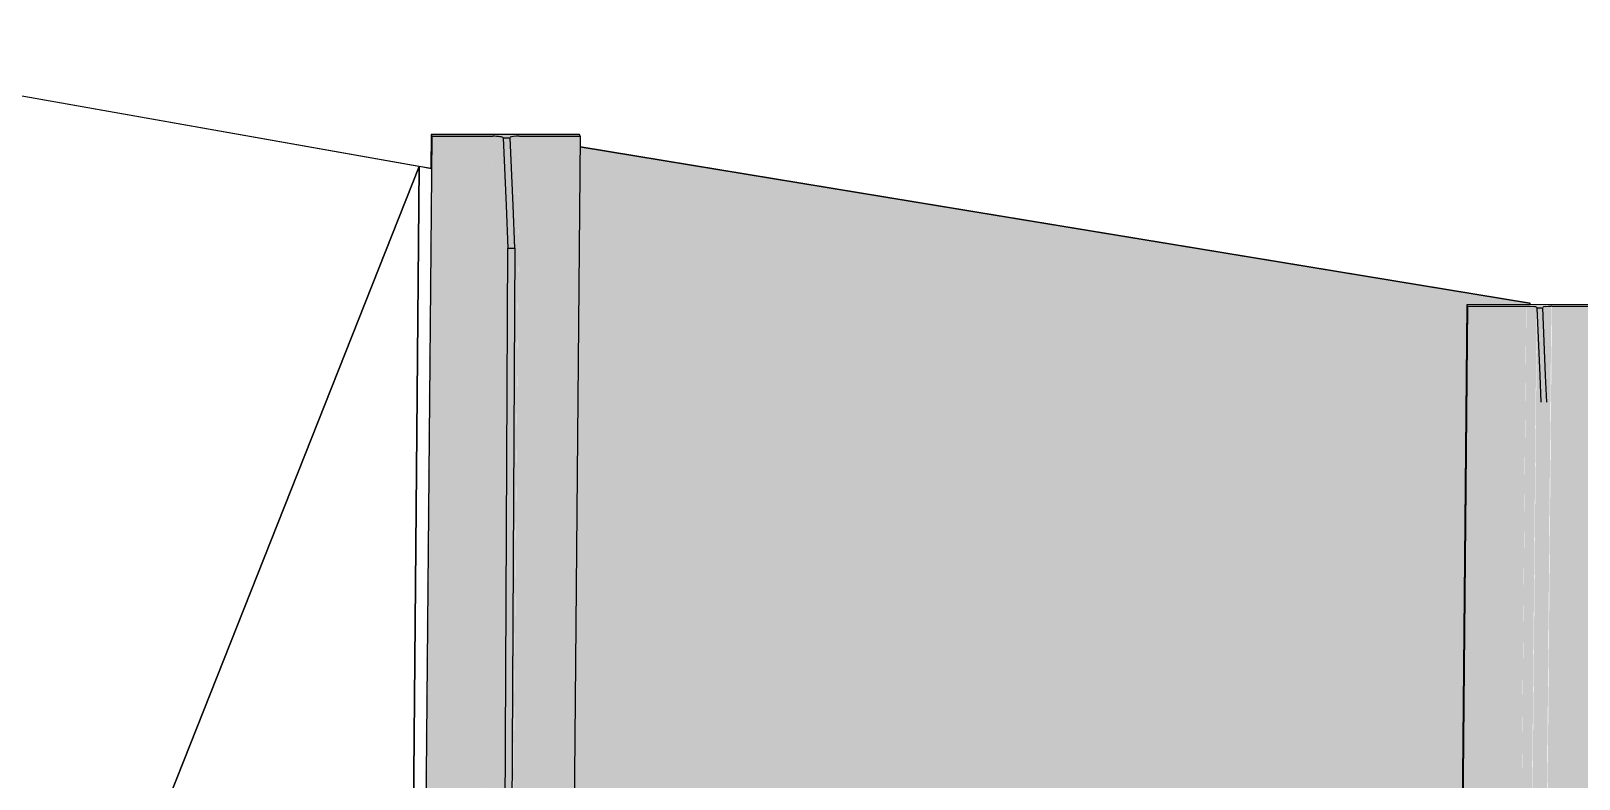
# Model space of a CAD drawing. Header units: metres. Extents: x 0.7 to 65.6, y 3.4 to 27.5.
# Drawn here: x 29.91 to 31.702, y 25.189 to 26.056 of the extents above; entities that cross this region are included whole.
import ezdxf

# ---------------------------------------------------------------- set-up
doc = ezdxf.new("R2010")
doc.units = ezdxf.units.M
doc.layers.add('A-GENM', color=7, linetype='Continuous', lineweight=35)

# ---------------------------------------------------------------- blocks, each defined once
blk = doc.blocks.new('SCR_SE_1 - SCR_SE_1-66993702-DRG 2873024 - SECTION 2')
at = {"layer": 'A-GENM', "lineweight": 25, "true_color": 0xebebeb}
for points in [[(-1094.2278, 23.5023), (-1093.5879, 23.5028), (-1093.5879, 23.5764), (-1093.2714, 23.5764), (-1093.2517, 25.7386), (-1093.1789, 25.7387), (-1093.1788, 25.7403), (-1094.278, 25.9213), (-1094.2995, 23.5494), (-1094.2279, 23.5495)], [(-1093.1788, 25.7403), (-1093.1791, 25.7409), (-1093.1924, 25.7426)]]:
    blk.add_hatch(color=7, dxfattribs=at).paths.add_polyline_path(points)
at = {"layer": 'A-GENM', "color": 253, "lineweight": 25, "true_color": 0xaeaeae}
for p, q in [((-1094.278, 25.9218), (-1093.1791, 25.7409)), ((-1094.278, 25.9213), (-1093.1788, 25.7403)), ((-1093.1788, 25.7403), (-1093.1791, 25.7409)), ((-1093.1788, 25.7403), (-1093.1789, 25.7387))]:
    blk.add_line(p, q, dxfattribs=at)
blk = doc.blocks.new('POST_2420_1C_360UB - 1C-68560598-DRG 2873024 - SECTION 2')
at = {"layer": 'A-GENM', "lineweight": 25, "true_color": 0xebebeb}
for points in [[(-1094.4715, 23.5493), (-1094.4711, 23.5495), (-1094.4495, 25.9336), (-1094.4504, 25.9355), (-1094.4715, 23.5495)], [(-1094.4711, 23.5493), (-1094.4007, 23.5495), (-1094.3791, 25.9336), (-1094.4495, 25.9336), (-1094.4711, 23.5495)], [(-1094.3669, 25.9319), (-1094.3588, 25.9324), (-1094.3562, 25.9331), (-1094.3483, 25.9336), (-1094.278, 25.9339), (-1094.2788, 25.9356), (-1094.4504, 25.9355), (-1094.4495, 25.9336), (-1094.3708, 25.9331), (-1094.367, 25.932)], [(-1094.4007, 23.5493), (-1094.3885, 23.5495), (-1094.3669, 25.9319), (-1094.3689, 25.9328), (-1094.3761, 25.9336), (-1094.3791, 25.9331), (-1094.4007, 23.5495)], [(-1094.3885, 23.5493), (-1094.373, 23.5495), (-1094.3616, 25.8041), (-1094.3669, 25.9315), (-1094.3885, 23.5495)], [(-1094.3616, 25.8041), (-1094.3536, 25.8041), (-1094.359, 25.9319), (-1094.3669, 25.9315), (-1094.3616, 25.8041)], [(-1094.365, 23.5494), (-1094.2995, 23.5495), (-1094.2779, 25.9337), (-1094.3483, 25.9334), (-1094.3593, 24.6718), (-1094.365, 23.5495)], [(-1094.3587, 24.7888), (-1094.3483, 25.9336), (-1094.3562, 25.9331), (-1094.3588, 25.9324), (-1094.3589, 25.9315), (-1094.3536, 25.8041), (-1094.358, 24.9237)], [(-1094.373, 23.5494), (-1094.365, 23.5495), (-1094.3539, 25.8041), (-1094.3616, 25.8041), (-1094.373, 23.5495)]]:
    blk.add_hatch(color=7, dxfattribs=at).paths.add_polyline_path(points)
at = {"layer": 'A-GENM', "color": 253, "lineweight": 25, "true_color": 0xaeaeae}
for p, q in [((-1094.4495, 25.9336), (-1094.4711, 23.5493)), ((-1094.4504, 25.9355), (-1094.4507, 25.8971)), ((-1094.2788, 25.9356), (-1094.4504, 25.9355)), ((-1094.4504, 25.9355), (-1094.4495, 25.9336)), ((-1094.4495, 25.9336), (-1094.3791, 25.9336)), ((-1094.3669, 25.9319), (-1094.3669, 25.9319)), ((-1094.3669, 25.9319), (-1094.3589, 25.9319)), ((-1094.3669, 25.9319), (-1094.3636, 25.8534)), ((-1094.3589, 25.9319), (-1094.359, 25.932)), ((-1094.3556, 25.8534), (-1094.3589, 25.9319)), ((-1094.3483, 25.9336), (-1094.2779, 25.9337)), ((-1094.2779, 25.9337), (-1094.2995, 23.5494)), ((-1094.2779, 25.9337), (-1094.2788, 25.9356)), ((-1094.3636, 25.8534), (-1094.3616, 25.8041)), ((-1094.3536, 25.8041), (-1094.3556, 25.8534)), ((-1094.373, 23.5494), (-1094.3616, 25.8041)), ((-1094.3536, 25.8041), (-1094.365, 23.5494)), ((-1094.3616, 25.8041), (-1094.3536, 25.8041))]:
    blk.add_line(p, q, dxfattribs=at)
for centre, start_param, end_param in [((-1094.3783, 25.9319), 3.208939, 4.779736), ((-1094.3476, 25.932), 0, 0.067347), ((-1094.3476, 25.932), 4.779736, 6.088733)]:
    blk.add_ellipse(centre, major_axis=(-0.0114, 0.0001), ratio=0.146554, start_param=start_param, end_param=end_param, dxfattribs=at)
blk = doc.blocks.new('POST_2220_1B_310UB - 1B-68560599-DRG 2873024 - SECTION 2')
at = {"layer": 'A-GENM', "lineweight": 25, "true_color": 0xebebeb}
for points in [[(-1093.2706, 23.5764), (-1093.251, 25.7369), (-1093.2517, 25.7386), (-1093.2709, 23.5764)], [(-1093.2026, 23.5764), (-1093.2025, 23.5764), (-1093.1831, 25.7369), (-1093.2509, 25.7369), (-1093.2706, 23.5764), (-1093.2028, 23.5764)], [(-1093.1921, 23.5764), (-1093.1904, 23.5764), (-1093.1711, 25.7356), (-1093.1746, 25.7364), (-1093.1829, 25.7369), (-1093.1996, 23.8974), (-1093.2024, 23.5764), (-1093.1921, 23.5764)], [(-1093.178, 23.5764), (-1093.166, 25.6256), (-1093.1707, 25.7353), (-1093.1898, 23.5764), (-1093.1786, 23.5764)], [(-1093.105, 23.5764), (-1093.0853, 25.737), (-1093.1534, 25.7367), (-1093.1691, 23.9544), (-1093.1713, 23.5764), (-1093.1099, 23.5764)], [(-1093.166, 25.6256), (-1093.1594, 25.6256), (-1093.1639, 25.735), (-1093.1706, 25.735), (-1093.1673, 25.6565)], [(-1093.1734, 23.5764), (-1093.1713, 23.5764), (-1093.1594, 25.6256), (-1093.166, 25.6256), (-1093.178, 23.5764)]]:
    blk.add_hatch(color=7, dxfattribs=at).paths.add_polyline_path(points)
h = blk.add_hatch(color=7, dxfattribs=at)
h.paths.add_polyline_path([(-1093.1706, 25.735), (-1093.164, 25.7353), (-1093.1635, 25.7359), (-1093.1592, 25.7367), (-1093.1622, 25.7369), (-1093.174, 25.7364), (-1093.1707, 25.7353), (-1093.1706, 25.735)])
h.paths.add_polyline_path([(-1093.2509, 25.7369), (-1093.1509, 25.737), (-1093.0861, 25.7387), (-1093.2517, 25.7386), (-1093.251, 25.7369)])
h.paths.add_polyline_path([(-1093.1534, 25.737), (-1093.0853, 25.737), (-1093.0861, 25.7387), (-1093.1513, 25.737)])
h = blk.add_hatch(color=7, dxfattribs=at)
h.paths.add_polyline_path([(-1093.1734, 24.3638), (-1093.1734, 24.3638), (-1093.1734, 24.3639)])
h.paths.add_polyline_path([(-1093.1681, 24.1225), (-1093.154, 25.737), (-1093.1613, 25.7364), (-1093.164, 25.7356), (-1093.1639, 25.735), (-1093.1596, 25.6256), (-1093.1594, 25.6255), (-1093.1681, 24.1258)])
at = {"layer": 'A-GENM', "color": 253, "lineweight": 25, "true_color": 0xaeaeae}
for p, q in [((-1093.2517, 25.7386), (-1093.2714, 23.5764)), ((-1093.2509, 25.7369), (-1093.2706, 23.5764)), ((-1093.0861, 25.7387), (-1093.2517, 25.7386)), ((-1093.2517, 25.7386), (-1093.2509, 25.7369)), ((-1093.2509, 25.7369), (-1093.1829, 25.7369)), ((-1093.1829, 25.7369), (-1093.1806, 25.7369)), ((-1093.1806, 25.7369), (-1093.1784, 25.7368)), ((-1093.1784, 25.7368), (-1093.1746, 25.7364)), ((-1093.1707, 25.7353), (-1093.1706, 25.735)), ((-1093.1706, 25.735), (-1093.1639, 25.735)), ((-1093.1706, 25.735), (-1093.1673, 25.6565)), ((-1093.1639, 25.735), (-1093.164, 25.7353)), ((-1093.1607, 25.6565), (-1093.1639, 25.735)), ((-1093.1612, 25.7365), (-1093.1577, 25.7368)), ((-1093.1577, 25.7368), (-1093.1557, 25.7369)), ((-1093.1557, 25.7369), (-1093.1545, 25.7369)), ((-1093.1534, 25.737), (-1093.0853, 25.737)), ((-1093.1673, 25.6565), (-1093.166, 25.6256)), ((-1093.1594, 25.6256), (-1093.1607, 25.6565))]:
    blk.add_line(p, q, dxfattribs=at)
for centre, start_param, end_param in [((-1093.1821, 25.7353), 3.20892, 3.994341), ((-1093.1527, 25.7353), 5.565114, 6.15418), ((-1093.1527, 25.7353), 4.82977, 4.879813), ((-1093.1527, 25.7353), 4.779728, 4.82977)]:
    blk.add_ellipse(centre, major_axis=(-0.0114, 0.0001), ratio=0.146554, start_param=start_param, end_param=end_param, dxfattribs=at)
blk = doc.blocks.new('T2DPAA-T2D-C3S-RS-M3D-100334_rvt-1-DRG 2873024 - SECTION 2')
at = {"layer": 'A-GENM', "color": 253, "lineweight": 25, "true_color": 0xa3a3a3}
for name in ['POST_2420_1C_360UB - 1C-68560598-DRG 2873024 - SECTION 2', 'SCR_SE_1 - SCR_SE_1-66993702-DRG 2873024 - SECTION 2', 'POST_2220_1B_310UB - 1B-68560599-DRG 2873024 - SECTION 2']:
    blk.add_blockref(name, (0, 0), dxfattribs=at)
blk = doc.blocks.new('SCR_B_08_SE_9 - SCR_B_08_SE_9-5522199-DRG 2873024 - SECTION 2')
at = {"layer": 'A-GENM', "color": 254, "lineweight": 25, "true_color": 0xd4d4d4}
for p, q in [((-1095.3478, 26.0555), (-1094.4645, 25.8991)), ((-1094.4642, 25.8985), (-1095.3476, 26.0549)), ((-1094.4642, 25.8985), (-1094.9499, 24.6718)), ((-1094.9499, 24.6718), (-1094.4642, 25.8985)), ((-1094.4854, 23.5493), (-1094.4642, 25.8985)), ((-1094.4642, 25.8985), (-1094.4854, 23.5493)), ((-1094.4645, 25.8991), (-1094.4642, 25.8985)), ((-1094.4644, 25.8991), (-1094.4505, 25.8966)), ((-1094.4499, 25.8959), (-1094.4642, 25.8985))]:
    blk.add_line(p, q, dxfattribs=at)
blk = doc.blocks.new('T2DPAA-T2D-C3S-DU-M3D-100304_rvt-1-DRG 2873024 - SECTION 2')
at = {"layer": 'A-GENM', "color": 254, "lineweight": 25, "true_color": 0xd4d4d4}
blk.add_blockref('SCR_B_08_SE_9 - SCR_B_08_SE_9-5522199-DRG 2873024 - SECTION 2', (0, 0), dxfattribs=at)

msp = doc.modelspace()

# ---------------------------------------------------------------- block references
at = {"lineweight": 5}
for name in ['T2DPAA-T2D-C3S-DU-M3D-100304_rvt-1-DRG 2873024 - SECTION 2', 'T2DPAA-T2D-C3S-RS-M3D-100334_rvt-1-DRG 2873024 - SECTION 2']:
    msp.add_blockref(name, (1124.824, 0), dxfattribs=at)

doc.saveas('drawing.dxf')
